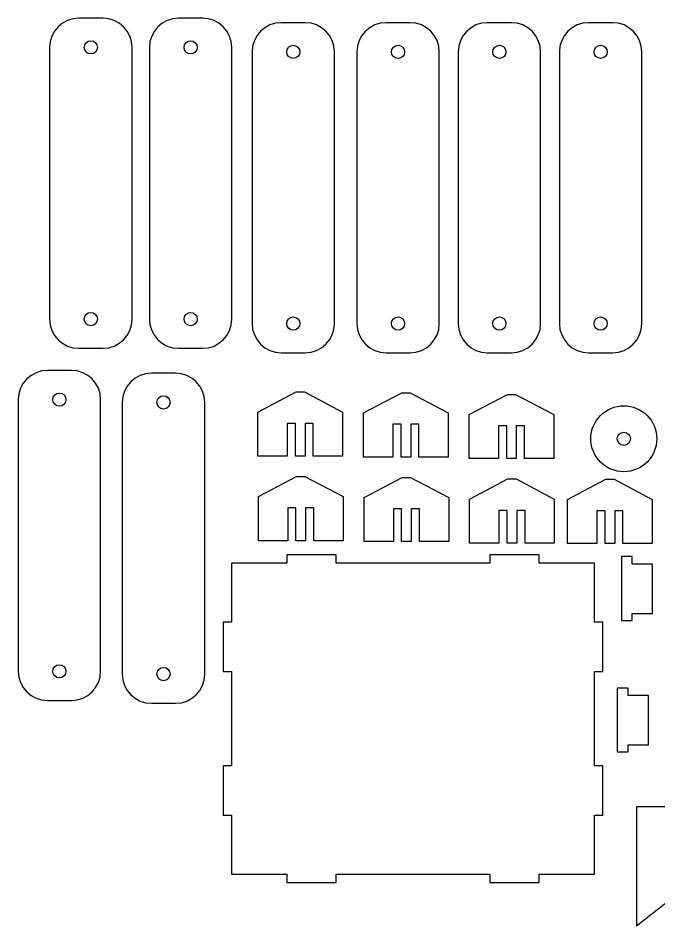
# Model space of a CAD drawing. Extents: x -52.4 to 45, y -15.4 to 14.2.
# Drawn here: x -52.4 to -32.98, y -13.27 to 14.22 of the extents above; entities that cross this region are included whole.
import ezdxf

# ---------------------------------------------------------------- set-up
doc = ezdxf.new("R2010")
doc.units = 0
doc.header["$MEASUREMENT"] = 0
doc.layers.add('CAMADA_1', color=7, linetype='CONTINUOUS')

msp = doc.modelspace()

# ---------------------------------------------------------------- linework, layer by layer
at = {"layer": 'CAMADA_1', "color": 250}
for centre, major_axis in [((-50.19653, 13.33208), (0, 0.2)), ((-47.17087, 13.33208), (0, 0.2)), ((-44.06098, 13.19537), (0, 0.2)), ((-40.88598, 13.19537), (0, 0.2)), ((-37.81681, 13.19537), (0, 0.2)), ((-34.74765, 13.19537), (0, 0.2)), ((-50.19653, 5.10341), (0, 0.2)), ((-47.17087, 5.10341), (0, 0.2)), ((-44.06098, 4.9667), (0, 0.2)), ((-40.88598, 4.9667), (0, 0.2)), ((-37.81681, 4.9667), (0, 0.2)), ((-34.74765, 4.9667), (0, 0.2)), ((-51.14786, 2.66408), (0, 0.2)), ((-47.99519, 2.57941), (0, 0.2)), ((-34.04539, 1.47837), (0, 1)), ((-34.04539, 1.47837), (0, 0.2)), ((-51.14786, -5.56459), (0, 0.2)), ((-47.99519, -5.64926), (0, 0.2))]:
    msp.add_ellipse(centre, major_axis=major_axis, ratio=1, dxfattribs=at)
for points, knots in [([(-50.56087, 14.21775), (-50.56087, 14.21775), (-49.83219, 14.21775), (-49.83219, 14.21775), (-49.83219, 14.21775), (-49.34507, 14.21775), (-48.94653, 13.81921), (-48.94653, 13.33209), (-48.94653, 13.33209), (-48.94653, 13.33209), (-48.94653, 5.10341), (-48.94653, 5.10341), (-48.94653, 5.10341), (-48.94653, 4.61629), (-49.34507, 4.21775), (-49.83219, 4.21775), (-49.83219, 4.21775), (-49.83219, 4.21775), (-50.56087, 4.21775), (-50.56087, 4.21775), (-50.56087, 4.21775), (-51.04799, 4.21775), (-51.44653, 4.61629), (-51.44653, 5.10341), (-51.44653, 5.10341), (-51.44653, 5.10341), (-51.44653, 13.33209), (-51.44653, 13.33209), (-51.44653, 13.33209), (-51.44653, 13.81921), (-51.04799, 14.21775), (-50.56087, 14.21775)], [0, 0, 0, 0, 0.11111111, 0.11111111, 0.11111111, 0.11111111, 0.22222222, 0.22222222, 0.22222222, 0.22222222, 0.33333333, 0.33333333, 0.33333333, 0.33333333, 0.44444444, 0.44444444, 0.44444444, 0.44444444, 0.55555556, 0.55555556, 0.55555556, 0.55555556, 0.66666667, 0.66666667, 0.66666667, 0.66666667, 0.77777778, 0.77777778, 0.77777778, 0.77777778, 1, 1, 1, 1]), ([(-47.53521, 14.21775), (-47.53521, 14.21775), (-46.80653, 14.21775), (-46.80653, 14.21775), (-46.80653, 14.21775), (-46.31941, 14.21775), (-45.92087, 13.81921), (-45.92087, 13.33209), (-45.92087, 13.33209), (-45.92087, 13.33209), (-45.92087, 5.10341), (-45.92087, 5.10341), (-45.92087, 5.10341), (-45.92087, 4.61629), (-46.31941, 4.21775), (-46.80653, 4.21775), (-46.80653, 4.21775), (-46.80653, 4.21775), (-47.53521, 4.21775), (-47.53521, 4.21775), (-47.53521, 4.21775), (-48.02233, 4.21775), (-48.42087, 4.61629), (-48.42087, 5.10341), (-48.42087, 5.10341), (-48.42087, 5.10341), (-48.42087, 13.33209), (-48.42087, 13.33209), (-48.42087, 13.33209), (-48.42087, 13.81921), (-48.02233, 14.21775), (-47.53521, 14.21775)], [0, 0, 0, 0, 0.11111111, 0.11111111, 0.11111111, 0.11111111, 0.22222222, 0.22222222, 0.22222222, 0.22222222, 0.33333333, 0.33333333, 0.33333333, 0.33333333, 0.44444444, 0.44444444, 0.44444444, 0.44444444, 0.55555556, 0.55555556, 0.55555556, 0.55555556, 0.66666667, 0.66666667, 0.66666667, 0.66666667, 0.77777778, 0.77777778, 0.77777778, 0.77777778, 1, 1, 1, 1]), ([(-44.42532, 14.08104), (-44.42532, 14.08104), (-43.69664, 14.08104), (-43.69664, 14.08104), (-43.69664, 14.08104), (-43.20952, 14.08104), (-42.81098, 13.6825), (-42.81098, 13.19538), (-42.81098, 13.19538), (-42.81098, 13.19538), (-42.81098, 4.9667), (-42.81098, 4.9667), (-42.81098, 4.9667), (-42.81098, 4.47958), (-43.20952, 4.08104), (-43.69664, 4.08104), (-43.69664, 4.08104), (-43.69664, 4.08104), (-44.42532, 4.08104), (-44.42532, 4.08104), (-44.42532, 4.08104), (-44.91244, 4.08104), (-45.31098, 4.47958), (-45.31098, 4.9667), (-45.31098, 4.9667), (-45.31098, 4.9667), (-45.31098, 13.19538), (-45.31098, 13.19538), (-45.31098, 13.19538), (-45.31098, 13.6825), (-44.91244, 14.08104), (-44.42532, 14.08104)], [0, 0, 0, 0, 0.11111111, 0.11111111, 0.11111111, 0.11111111, 0.22222222, 0.22222222, 0.22222222, 0.22222222, 0.33333333, 0.33333333, 0.33333333, 0.33333333, 0.44444444, 0.44444444, 0.44444444, 0.44444444, 0.55555556, 0.55555556, 0.55555556, 0.55555556, 0.66666667, 0.66666667, 0.66666667, 0.66666667, 0.77777778, 0.77777778, 0.77777778, 0.77777778, 1, 1, 1, 1]), ([(-41.25032, 14.08104), (-41.25032, 14.08104), (-40.52164, 14.08104), (-40.52164, 14.08104), (-40.52164, 14.08104), (-40.03452, 14.08104), (-39.63598, 13.6825), (-39.63598, 13.19538), (-39.63598, 13.19538), (-39.63598, 13.19538), (-39.63598, 4.9667), (-39.63598, 4.9667), (-39.63598, 4.9667), (-39.63598, 4.47958), (-40.03452, 4.08104), (-40.52164, 4.08104), (-40.52164, 4.08104), (-40.52164, 4.08104), (-41.25032, 4.08104), (-41.25032, 4.08104), (-41.25032, 4.08104), (-41.73744, 4.08104), (-42.13598, 4.47958), (-42.13598, 4.9667), (-42.13598, 4.9667), (-42.13598, 4.9667), (-42.13598, 13.19538), (-42.13598, 13.19538), (-42.13598, 13.19538), (-42.13598, 13.6825), (-41.73744, 14.08104), (-41.25032, 14.08104)], [0, 0, 0, 0, 0.11111111, 0.11111111, 0.11111111, 0.11111111, 0.22222222, 0.22222222, 0.22222222, 0.22222222, 0.33333333, 0.33333333, 0.33333333, 0.33333333, 0.44444444, 0.44444444, 0.44444444, 0.44444444, 0.55555556, 0.55555556, 0.55555556, 0.55555556, 0.66666667, 0.66666667, 0.66666667, 0.66666667, 0.77777778, 0.77777778, 0.77777778, 0.77777778, 1, 1, 1, 1]), ([(-38.18115, 14.08104), (-38.18115, 14.08104), (-37.45247, 14.08104), (-37.45247, 14.08104), (-37.45247, 14.08104), (-36.96535, 14.08104), (-36.56681, 13.6825), (-36.56681, 13.19538), (-36.56681, 13.19538), (-36.56681, 13.19538), (-36.56681, 4.9667), (-36.56681, 4.9667), (-36.56681, 4.9667), (-36.56681, 4.47958), (-36.96535, 4.08104), (-37.45247, 4.08104), (-37.45247, 4.08104), (-37.45247, 4.08104), (-38.18115, 4.08104), (-38.18115, 4.08104), (-38.18115, 4.08104), (-38.66827, 4.08104), (-39.06681, 4.47958), (-39.06681, 4.9667), (-39.06681, 4.9667), (-39.06681, 4.9667), (-39.06681, 13.19538), (-39.06681, 13.19538), (-39.06681, 13.19538), (-39.06681, 13.6825), (-38.66827, 14.08104), (-38.18115, 14.08104)], [0, 0, 0, 0, 0.11111111, 0.11111111, 0.11111111, 0.11111111, 0.22222222, 0.22222222, 0.22222222, 0.22222222, 0.33333333, 0.33333333, 0.33333333, 0.33333333, 0.44444444, 0.44444444, 0.44444444, 0.44444444, 0.55555556, 0.55555556, 0.55555556, 0.55555556, 0.66666667, 0.66666667, 0.66666667, 0.66666667, 0.77777778, 0.77777778, 0.77777778, 0.77777778, 1, 1, 1, 1]), ([(-35.11199, 14.08104), (-35.11199, 14.08104), (-34.38331, 14.08104), (-34.38331, 14.08104), (-34.38331, 14.08104), (-33.89619, 14.08104), (-33.49765, 13.6825), (-33.49765, 13.19538), (-33.49765, 13.19538), (-33.49765, 13.19538), (-33.49765, 4.9667), (-33.49765, 4.9667), (-33.49765, 4.9667), (-33.49765, 4.47958), (-33.89619, 4.08104), (-34.38331, 4.08104), (-34.38331, 4.08104), (-34.38331, 4.08104), (-35.11199, 4.08104), (-35.11199, 4.08104), (-35.11199, 4.08104), (-35.59911, 4.08104), (-35.99765, 4.47958), (-35.99765, 4.9667), (-35.99765, 4.9667), (-35.99765, 4.9667), (-35.99765, 13.19538), (-35.99765, 13.19538), (-35.99765, 13.19538), (-35.99765, 13.6825), (-35.59911, 14.08104), (-35.11199, 14.08104)], [0, 0, 0, 0, 0.11111111, 0.11111111, 0.11111111, 0.11111111, 0.22222222, 0.22222222, 0.22222222, 0.22222222, 0.33333333, 0.33333333, 0.33333333, 0.33333333, 0.44444444, 0.44444444, 0.44444444, 0.44444444, 0.55555556, 0.55555556, 0.55555556, 0.55555556, 0.66666667, 0.66666667, 0.66666667, 0.66666667, 0.77777778, 0.77777778, 0.77777778, 0.77777778, 1, 1, 1, 1]), ([(-51.5122, 3.54975), (-51.5122, 3.54975), (-50.78352, 3.54975), (-50.78352, 3.54975), (-50.78352, 3.54975), (-50.2964, 3.54975), (-49.89786, 3.15121), (-49.89786, 2.66409), (-49.89786, 2.66409), (-49.89786, 2.66409), (-49.89786, -5.56459), (-49.89786, -5.56459), (-49.89786, -5.56459), (-49.89786, -6.05171), (-50.2964, -6.45025), (-50.78352, -6.45025), (-50.78352, -6.45025), (-50.78352, -6.45025), (-51.5122, -6.45025), (-51.5122, -6.45025), (-51.5122, -6.45025), (-51.99932, -6.45025), (-52.39786, -6.05171), (-52.39786, -5.56459), (-52.39786, -5.56459), (-52.39786, -5.56459), (-52.39786, 2.66409), (-52.39786, 2.66409), (-52.39786, 2.66409), (-52.39786, 3.15121), (-51.99932, 3.54975), (-51.5122, 3.54975)], [0, 0, 0, 0, 0.11111111, 0.11111111, 0.11111111, 0.11111111, 0.22222222, 0.22222222, 0.22222222, 0.22222222, 0.33333333, 0.33333333, 0.33333333, 0.33333333, 0.44444444, 0.44444444, 0.44444444, 0.44444444, 0.55555556, 0.55555556, 0.55555556, 0.55555556, 0.66666667, 0.66666667, 0.66666667, 0.66666667, 0.77777778, 0.77777778, 0.77777778, 0.77777778, 1, 1, 1, 1]), ([(-48.35953, 3.46508), (-48.35953, 3.46508), (-47.63085, 3.46508), (-47.63085, 3.46508), (-47.63085, 3.46508), (-47.14373, 3.46508), (-46.74519, 3.06654), (-46.74519, 2.57942), (-46.74519, 2.57942), (-46.74519, 2.57942), (-46.74519, -5.64926), (-46.74519, -5.64926), (-46.74519, -5.64926), (-46.74519, -6.13638), (-47.14373, -6.53492), (-47.63085, -6.53492), (-47.63085, -6.53492), (-47.63085, -6.53492), (-48.35953, -6.53492), (-48.35953, -6.53492), (-48.35953, -6.53492), (-48.84665, -6.53492), (-49.24519, -6.13638), (-49.24519, -5.64926), (-49.24519, -5.64926), (-49.24519, -5.64926), (-49.24519, 2.57942), (-49.24519, 2.57942), (-49.24519, 2.57942), (-49.24519, 3.06654), (-48.84665, 3.46508), (-48.35953, 3.46508)], [0, 0, 0, 0, 0.11111111, 0.11111111, 0.11111111, 0.11111111, 0.22222222, 0.22222222, 0.22222222, 0.22222222, 0.33333333, 0.33333333, 0.33333333, 0.33333333, 0.44444444, 0.44444444, 0.44444444, 0.44444444, 0.55555556, 0.55555556, 0.55555556, 0.55555556, 0.66666667, 0.66666667, 0.66666667, 0.66666667, 0.77777778, 0.77777778, 0.77777778, 0.77777778, 1, 1, 1, 1]), ([(-45.13265, 0.94912), (-45.13265, 0.94912), (-44.2441, 0.94912), (-44.2441, 0.94912), (-44.2441, 0.94912), (-44.2441, 0.94912), (-44.2441, 1.94278), (-44.2441, 1.94278), (-44.2441, 1.94278), (-44.2441, 1.94278), (-43.9941, 1.94278), (-43.9941, 1.94278), (-43.9941, 1.94278), (-43.9941, 1.94278), (-43.9941, 0.94912), (-43.9941, 0.94912), (-43.9941, 0.94912), (-43.9941, 0.94912), (-43.7041, 0.94912), (-43.7041, 0.94912), (-43.7041, 0.94912), (-43.7041, 0.94912), (-43.7041, 1.94278), (-43.7041, 1.94278), (-43.7041, 1.94278), (-43.7041, 1.94278), (-43.4541, 1.94278), (-43.4541, 1.94278), (-43.4541, 1.94278), (-43.4541, 1.94278), (-43.4541, 0.94912), (-43.4541, 0.94912), (-43.4541, 0.94912), (-43.4541, 0.94912), (-42.56559, 0.94911), (-42.56559, 0.94911), (-42.56559, 0.94911), (-42.56559, 0.94911), (-42.56559, 2.28521), (-42.56559, 2.28521), (-42.56559, 2.28521), (-42.56559, 2.28521), (-43.72412, 2.89643), (-43.72412, 2.89643), (-43.72412, 2.89643), (-43.72412, 2.89643), (-43.97412, 2.89643), (-43.97412, 2.89643), (-43.97412, 2.89643), (-43.97412, 2.89643), (-45.13265, 2.28521), (-45.13265, 2.28521), (-45.13265, 2.28521), (-45.13265, 2.28521), (-45.13265, 0.94912), (-45.13265, 0.94912)], [0, 0, 0, 0, 0.06666667, 0.06666667, 0.06666667, 0.06666667, 0.13333333, 0.13333333, 0.13333333, 0.13333333, 0.2, 0.2, 0.2, 0.2, 0.26666667, 0.26666667, 0.26666667, 0.26666667, 0.33333333, 0.33333333, 0.33333333, 0.33333333, 0.4, 0.4, 0.4, 0.4, 0.46666667, 0.46666667, 0.46666667, 0.46666667, 0.53333333, 0.53333333, 0.53333333, 0.53333333, 0.6, 0.6, 0.6, 0.6, 0.66666667, 0.66666667, 0.66666667, 0.66666667, 0.73333333, 0.73333333, 0.73333333, 0.73333333, 0.8, 0.8, 0.8, 0.8, 0.86666667, 0.86666667, 0.86666667, 0.86666667, 1, 1, 1, 1]), ([(-41.93118, 0.92266), (-41.93118, 0.92266), (-41.04263, 0.92266), (-41.04263, 0.92266), (-41.04263, 0.92266), (-41.04263, 0.92266), (-41.04263, 1.91632), (-41.04263, 1.91632), (-41.04263, 1.91632), (-41.04263, 1.91632), (-40.79263, 1.91632), (-40.79263, 1.91632), (-40.79263, 1.91632), (-40.79263, 1.91632), (-40.79263, 0.92266), (-40.79263, 0.92266), (-40.79263, 0.92266), (-40.79263, 0.92266), (-40.50263, 0.92266), (-40.50263, 0.92266), (-40.50263, 0.92266), (-40.50263, 0.92266), (-40.50263, 1.91632), (-40.50263, 1.91632), (-40.50263, 1.91632), (-40.50263, 1.91632), (-40.25263, 1.91632), (-40.25263, 1.91632), (-40.25263, 1.91632), (-40.25263, 1.91632), (-40.25263, 0.92266), (-40.25263, 0.92266), (-40.25263, 0.92266), (-40.25263, 0.92266), (-39.36412, 0.92265), (-39.36412, 0.92265), (-39.36412, 0.92265), (-39.36412, 0.92265), (-39.36412, 2.25875), (-39.36412, 2.25875), (-39.36412, 2.25875), (-39.36412, 2.25875), (-40.52265, 2.86997), (-40.52265, 2.86997), (-40.52265, 2.86997), (-40.52265, 2.86997), (-40.77265, 2.86997), (-40.77265, 2.86997), (-40.77265, 2.86997), (-40.77265, 2.86997), (-41.93118, 2.25875), (-41.93118, 2.25875), (-41.93118, 2.25875), (-41.93118, 2.25875), (-41.93118, 0.92266), (-41.93118, 0.92266)], [0, 0, 0, 0, 0.06666667, 0.06666667, 0.06666667, 0.06666667, 0.13333333, 0.13333333, 0.13333333, 0.13333333, 0.2, 0.2, 0.2, 0.2, 0.26666667, 0.26666667, 0.26666667, 0.26666667, 0.33333333, 0.33333333, 0.33333333, 0.33333333, 0.4, 0.4, 0.4, 0.4, 0.46666667, 0.46666667, 0.46666667, 0.46666667, 0.53333333, 0.53333333, 0.53333333, 0.53333333, 0.6, 0.6, 0.6, 0.6, 0.66666667, 0.66666667, 0.66666667, 0.66666667, 0.73333333, 0.73333333, 0.73333333, 0.73333333, 0.8, 0.8, 0.8, 0.8, 0.86666667, 0.86666667, 0.86666667, 0.86666667, 1, 1, 1, 1]), ([(-38.7316, 0.87619), (-38.7316, 0.87619), (-37.84305, 0.87619), (-37.84305, 0.87619), (-37.84305, 0.87619), (-37.84305, 0.87619), (-37.84305, 1.86985), (-37.84305, 1.86985), (-37.84305, 1.86985), (-37.84305, 1.86985), (-37.59305, 1.86985), (-37.59305, 1.86985), (-37.59305, 1.86985), (-37.59305, 1.86985), (-37.59305, 0.87619), (-37.59305, 0.87619), (-37.59305, 0.87619), (-37.59305, 0.87619), (-37.30305, 0.87619), (-37.30305, 0.87619), (-37.30305, 0.87619), (-37.30305, 0.87619), (-37.30305, 1.86985), (-37.30305, 1.86985), (-37.30305, 1.86985), (-37.30305, 1.86985), (-37.05305, 1.86985), (-37.05305, 1.86985), (-37.05305, 1.86985), (-37.05305, 1.86985), (-37.05305, 0.87619), (-37.05305, 0.87619), (-37.05305, 0.87619), (-37.05305, 0.87619), (-36.16454, 0.87618), (-36.16454, 0.87618), (-36.16454, 0.87618), (-36.16454, 0.87618), (-36.16454, 2.21228), (-36.16454, 2.21228), (-36.16454, 2.21228), (-36.16454, 2.21228), (-37.32307, 2.8235), (-37.32307, 2.8235), (-37.32307, 2.8235), (-37.32307, 2.8235), (-37.57307, 2.8235), (-37.57307, 2.8235), (-37.57307, 2.8235), (-37.57307, 2.8235), (-38.7316, 2.21228), (-38.7316, 2.21228), (-38.7316, 2.21228), (-38.7316, 2.21228), (-38.7316, 0.87619), (-38.7316, 0.87619)], [0, 0, 0, 0, 0.06666667, 0.06666667, 0.06666667, 0.06666667, 0.13333333, 0.13333333, 0.13333333, 0.13333333, 0.2, 0.2, 0.2, 0.2, 0.26666667, 0.26666667, 0.26666667, 0.26666667, 0.33333333, 0.33333333, 0.33333333, 0.33333333, 0.4, 0.4, 0.4, 0.4, 0.46666667, 0.46666667, 0.46666667, 0.46666667, 0.53333333, 0.53333333, 0.53333333, 0.53333333, 0.6, 0.6, 0.6, 0.6, 0.66666667, 0.66666667, 0.66666667, 0.66666667, 0.73333333, 0.73333333, 0.73333333, 0.73333333, 0.8, 0.8, 0.8, 0.8, 0.86666667, 0.86666667, 0.86666667, 0.86666667, 1, 1, 1, 1]), ([(-45.11892, -1.61089), (-45.11892, -1.61089), (-44.23037, -1.61089), (-44.23037, -1.61089), (-44.23037, -1.61089), (-44.23037, -1.61089), (-44.23037, -0.61723), (-44.23037, -0.61723), (-44.23037, -0.61723), (-44.23037, -0.61723), (-43.98037, -0.61723), (-43.98037, -0.61723), (-43.98037, -0.61723), (-43.98037, -0.61723), (-43.98037, -1.61089), (-43.98037, -1.61089), (-43.98037, -1.61089), (-43.98037, -1.61089), (-43.69037, -1.61089), (-43.69037, -1.61089), (-43.69037, -1.61089), (-43.69037, -1.61089), (-43.69037, -0.61723), (-43.69037, -0.61723), (-43.69037, -0.61723), (-43.69037, -0.61723), (-43.44037, -0.61723), (-43.44037, -0.61723), (-43.44037, -0.61723), (-43.44037, -0.61723), (-43.44037, -1.61089), (-43.44037, -1.61089), (-43.44037, -1.61089), (-43.44037, -1.61089), (-42.55186, -1.6109), (-42.55186, -1.6109), (-42.55186, -1.6109), (-42.55186, -1.6109), (-42.55186, -0.2748), (-42.55186, -0.2748), (-42.55186, -0.2748), (-42.55186, -0.2748), (-43.71039, 0.33642), (-43.71039, 0.33642), (-43.71039, 0.33642), (-43.71039, 0.33642), (-43.96039, 0.33642), (-43.96039, 0.33642), (-43.96039, 0.33642), (-43.96039, 0.33642), (-45.11892, -0.2748), (-45.11892, -0.2748), (-45.11892, -0.2748), (-45.11892, -0.2748), (-45.11892, -1.61089), (-45.11892, -1.61089)], [0, 0, 0, 0, 0.06666667, 0.06666667, 0.06666667, 0.06666667, 0.13333333, 0.13333333, 0.13333333, 0.13333333, 0.2, 0.2, 0.2, 0.2, 0.26666667, 0.26666667, 0.26666667, 0.26666667, 0.33333333, 0.33333333, 0.33333333, 0.33333333, 0.4, 0.4, 0.4, 0.4, 0.46666667, 0.46666667, 0.46666667, 0.46666667, 0.53333333, 0.53333333, 0.53333333, 0.53333333, 0.6, 0.6, 0.6, 0.6, 0.66666667, 0.66666667, 0.66666667, 0.66666667, 0.73333333, 0.73333333, 0.73333333, 0.73333333, 0.8, 0.8, 0.8, 0.8, 0.86666667, 0.86666667, 0.86666667, 0.86666667, 1, 1, 1, 1]), ([(-41.91745, -1.63735), (-41.91745, -1.63735), (-41.0289, -1.63735), (-41.0289, -1.63735), (-41.0289, -1.63735), (-41.0289, -1.63735), (-41.0289, -0.64369), (-41.0289, -0.64369), (-41.0289, -0.64369), (-41.0289, -0.64369), (-40.7789, -0.64369), (-40.7789, -0.64369), (-40.7789, -0.64369), (-40.7789, -0.64369), (-40.7789, -1.63735), (-40.7789, -1.63735), (-40.7789, -1.63735), (-40.7789, -1.63735), (-40.4889, -1.63735), (-40.4889, -1.63735), (-40.4889, -1.63735), (-40.4889, -1.63735), (-40.4889, -0.64369), (-40.4889, -0.64369), (-40.4889, -0.64369), (-40.4889, -0.64369), (-40.2389, -0.64369), (-40.2389, -0.64369), (-40.2389, -0.64369), (-40.2389, -0.64369), (-40.2389, -1.63735), (-40.2389, -1.63735), (-40.2389, -1.63735), (-40.2389, -1.63735), (-39.35039, -1.63736), (-39.35039, -1.63736), (-39.35039, -1.63736), (-39.35039, -1.63736), (-39.35039, -0.30126), (-39.35039, -0.30126), (-39.35039, -0.30126), (-39.35039, -0.30126), (-40.50892, 0.30996), (-40.50892, 0.30996), (-40.50892, 0.30996), (-40.50892, 0.30996), (-40.75892, 0.30996), (-40.75892, 0.30996), (-40.75892, 0.30996), (-40.75892, 0.30996), (-41.91745, -0.30126), (-41.91745, -0.30126), (-41.91745, -0.30126), (-41.91745, -0.30126), (-41.91745, -1.63735), (-41.91745, -1.63735)], [0, 0, 0, 0, 0.06666667, 0.06666667, 0.06666667, 0.06666667, 0.13333333, 0.13333333, 0.13333333, 0.13333333, 0.2, 0.2, 0.2, 0.2, 0.26666667, 0.26666667, 0.26666667, 0.26666667, 0.33333333, 0.33333333, 0.33333333, 0.33333333, 0.4, 0.4, 0.4, 0.4, 0.46666667, 0.46666667, 0.46666667, 0.46666667, 0.53333333, 0.53333333, 0.53333333, 0.53333333, 0.6, 0.6, 0.6, 0.6, 0.66666667, 0.66666667, 0.66666667, 0.66666667, 0.73333333, 0.73333333, 0.73333333, 0.73333333, 0.8, 0.8, 0.8, 0.8, 0.86666667, 0.86666667, 0.86666667, 0.86666667, 1, 1, 1, 1]), ([(-38.71787, -1.68382), (-38.71787, -1.68382), (-37.82932, -1.68382), (-37.82932, -1.68382), (-37.82932, -1.68382), (-37.82932, -1.68382), (-37.82932, -0.69016), (-37.82932, -0.69016), (-37.82932, -0.69016), (-37.82932, -0.69016), (-37.57932, -0.69016), (-37.57932, -0.69016), (-37.57932, -0.69016), (-37.57932, -0.69016), (-37.57932, -1.68382), (-37.57932, -1.68382), (-37.57932, -1.68382), (-37.57932, -1.68382), (-37.28932, -1.68382), (-37.28932, -1.68382), (-37.28932, -1.68382), (-37.28932, -1.68382), (-37.28932, -0.69016), (-37.28932, -0.69016), (-37.28932, -0.69016), (-37.28932, -0.69016), (-37.03932, -0.69016), (-37.03932, -0.69016), (-37.03932, -0.69016), (-37.03932, -0.69016), (-37.03932, -1.68382), (-37.03932, -1.68382), (-37.03932, -1.68382), (-37.03932, -1.68382), (-36.15081, -1.68383), (-36.15081, -1.68383), (-36.15081, -1.68383), (-36.15081, -1.68383), (-36.15081, -0.34773), (-36.15081, -0.34773), (-36.15081, -0.34773), (-36.15081, -0.34773), (-37.30934, 0.26349), (-37.30934, 0.26349), (-37.30934, 0.26349), (-37.30934, 0.26349), (-37.55934, 0.26349), (-37.55934, 0.26349), (-37.55934, 0.26349), (-37.55934, 0.26349), (-38.71787, -0.34773), (-38.71787, -0.34773), (-38.71787, -0.34773), (-38.71787, -0.34773), (-38.71787, -1.68382), (-38.71787, -1.68382)], [0, 0, 0, 0, 0.06666667, 0.06666667, 0.06666667, 0.06666667, 0.13333333, 0.13333333, 0.13333333, 0.13333333, 0.2, 0.2, 0.2, 0.2, 0.26666667, 0.26666667, 0.26666667, 0.26666667, 0.33333333, 0.33333333, 0.33333333, 0.33333333, 0.4, 0.4, 0.4, 0.4, 0.46666667, 0.46666667, 0.46666667, 0.46666667, 0.53333333, 0.53333333, 0.53333333, 0.53333333, 0.6, 0.6, 0.6, 0.6, 0.66666667, 0.66666667, 0.66666667, 0.66666667, 0.73333333, 0.73333333, 0.73333333, 0.73333333, 0.8, 0.8, 0.8, 0.8, 0.86666667, 0.86666667, 0.86666667, 0.86666667, 1, 1, 1, 1]), ([(-35.75076, -1.69672), (-35.75076, -1.69672), (-34.86221, -1.69672), (-34.86221, -1.69672), (-34.86221, -1.69672), (-34.86221, -1.69672), (-34.86221, -0.70306), (-34.86221, -0.70306), (-34.86221, -0.70306), (-34.86221, -0.70306), (-34.61221, -0.70306), (-34.61221, -0.70306), (-34.61221, -0.70306), (-34.61221, -0.70306), (-34.61221, -1.69672), (-34.61221, -1.69672), (-34.61221, -1.69672), (-34.61221, -1.69672), (-34.32221, -1.69672), (-34.32221, -1.69672), (-34.32221, -1.69672), (-34.32221, -1.69672), (-34.32221, -0.70306), (-34.32221, -0.70306), (-34.32221, -0.70306), (-34.32221, -0.70306), (-34.07221, -0.70306), (-34.07221, -0.70306), (-34.07221, -0.70306), (-34.07221, -0.70306), (-34.07221, -1.69672), (-34.07221, -1.69672), (-34.07221, -1.69672), (-34.07221, -1.69672), (-33.1837, -1.69673), (-33.1837, -1.69673), (-33.1837, -1.69673), (-33.1837, -1.69673), (-33.1837, -0.36063), (-33.1837, -0.36063), (-33.1837, -0.36063), (-33.1837, -0.36063), (-34.34223, 0.25059), (-34.34223, 0.25059), (-34.34223, 0.25059), (-34.34223, 0.25059), (-34.59223, 0.25059), (-34.59223, 0.25059), (-34.59223, 0.25059), (-34.59223, 0.25059), (-35.75076, -0.36063), (-35.75076, -0.36063), (-35.75076, -0.36063), (-35.75076, -0.36063), (-35.75076, -1.69672), (-35.75076, -1.69672)], [0, 0, 0, 0, 0.06666667, 0.06666667, 0.06666667, 0.06666667, 0.13333333, 0.13333333, 0.13333333, 0.13333333, 0.2, 0.2, 0.2, 0.2, 0.26666667, 0.26666667, 0.26666667, 0.26666667, 0.33333333, 0.33333333, 0.33333333, 0.33333333, 0.4, 0.4, 0.4, 0.4, 0.46666667, 0.46666667, 0.46666667, 0.46666667, 0.53333333, 0.53333333, 0.53333333, 0.53333333, 0.6, 0.6, 0.6, 0.6, 0.66666667, 0.66666667, 0.66666667, 0.66666667, 0.73333333, 0.73333333, 0.73333333, 0.73333333, 0.8, 0.8, 0.8, 0.8, 0.86666667, 0.86666667, 0.86666667, 0.86666667, 1, 1, 1, 1]), ([(-45.93617, -11.71044), (-45.93617, -11.71044), (-45.93617, -9.92676), (-45.93617, -9.92676), (-45.93617, -9.92676), (-45.93617, -9.92676), (-46.18408, -9.92676), (-46.18408, -9.92676), (-46.18408, -9.92676), (-46.18408, -9.92676), (-46.18408, -8.42676), (-46.18408, -8.42676), (-46.18408, -8.42676), (-46.18408, -8.42676), (-45.93617, -8.42676), (-45.93617, -8.42676), (-45.93617, -8.42676), (-45.93617, -8.42676), (-45.93617, -5.57494), (-45.93617, -5.57494), (-45.93617, -5.57494), (-45.93617, -5.57494), (-46.18408, -5.57494), (-46.18408, -5.57494), (-46.18408, -5.57494), (-46.18408, -5.57494), (-46.18408, -4.07494), (-46.18408, -4.07494), (-46.18408, -4.07494), (-46.18408, -4.07494), (-45.93617, -4.07494), (-45.93617, -4.07494), (-45.93617, -4.07494), (-45.93617, -4.07494), (-45.93617, -2.29127), (-45.93617, -2.29127), (-45.93617, -2.29127), (-45.93617, -2.29127), (-44.25988, -2.29127), (-44.25988, -2.29127), (-44.25988, -2.29127), (-44.25988, -2.29127), (-44.25988, -2.04127), (-44.25988, -2.04127), (-44.25988, -2.04127), (-44.25988, -2.04127), (-42.75988, -2.04127), (-42.75988, -2.04127), (-42.75988, -2.04127), (-42.75988, -2.04127), (-42.75988, -2.29127), (-42.75988, -2.29127), (-42.75988, -2.29127), (-42.75988, -2.29127), (-38.10828, -2.29127), (-38.10828, -2.29127), (-38.10828, -2.29127), (-38.10828, -2.29127), (-38.10828, -2.04127), (-38.10828, -2.04127), (-38.10828, -2.04127), (-38.10828, -2.04127), (-36.60828, -2.04127), (-36.60828, -2.04127), (-36.60828, -2.04127), (-36.60828, -2.04127), (-36.60828, -2.29127), (-36.60828, -2.29127), (-36.60828, -2.29127), (-36.60828, -2.29127), (-34.93408, -2.29127), (-34.93408, -2.29127), (-34.93408, -2.29127), (-34.93408, -2.29127), (-34.93408, -4.07494), (-34.93408, -4.07494), (-34.93408, -4.07494), (-34.93408, -4.07494), (-34.68408, -4.07494), (-34.68408, -4.07494), (-34.68408, -4.07494), (-34.68408, -4.07494), (-34.68408, -5.57494), (-34.68408, -5.57494), (-34.68408, -5.57494), (-34.68408, -5.57494), (-34.93408, -5.57494), (-34.93408, -5.57494), (-34.93408, -5.57494), (-34.93408, -5.57494), (-34.93408, -8.42676), (-34.93408, -8.42676), (-34.93408, -8.42676), (-34.93408, -8.42676), (-34.68408, -8.42676), (-34.68408, -8.42676), (-34.68408, -8.42676), (-34.68408, -8.42676), (-34.68408, -9.92676), (-34.68408, -9.92676), (-34.68408, -9.92676), (-34.68408, -9.92676), (-34.93408, -9.92676), (-34.93408, -9.92676), (-34.93408, -9.92676), (-34.93408, -9.92676), (-34.93408, -11.71044), (-34.93408, -11.71044), (-34.93408, -11.71044), (-34.93408, -11.71044), (-36.60828, -11.71044), (-36.60828, -11.71044), (-36.60828, -11.71044), (-36.60828, -11.71044), (-36.60828, -11.96044), (-36.60828, -11.96044), (-36.60828, -11.96044), (-36.60828, -11.96044), (-38.10828, -11.96044), (-38.10828, -11.96044), (-38.10828, -11.96044), (-38.10828, -11.96044), (-38.10828, -11.71044), (-38.10828, -11.71044), (-38.10828, -11.71044), (-38.10828, -11.71044), (-42.75988, -11.71044), (-42.75988, -11.71044), (-42.75988, -11.71044), (-42.75988, -11.71044), (-42.75988, -11.96044), (-42.75988, -11.96044), (-42.75988, -11.96044), (-42.75988, -11.96044), (-44.25988, -11.96044), (-44.25988, -11.96044), (-44.25988, -11.96044), (-44.25988, -11.96044), (-44.25988, -11.71044), (-44.25988, -11.71044), (-44.25988, -11.71044), (-44.25988, -11.71044), (-45.93617, -11.71044), (-45.93617, -11.71044)], [0, 0, 0, 0, 0.02702703, 0.02702703, 0.02702703, 0.02702703, 0.05405405, 0.05405405, 0.05405405, 0.05405405, 0.08108108, 0.08108108, 0.08108108, 0.08108108, 0.10810811, 0.10810811, 0.10810811, 0.10810811, 0.13513514, 0.13513514, 0.13513514, 0.13513514, 0.16216216, 0.16216216, 0.16216216, 0.16216216, 0.18918919, 0.18918919, 0.18918919, 0.18918919, 0.21621622, 0.21621622, 0.21621622, 0.21621622, 0.24324324, 0.24324324, 0.24324324, 0.24324324, 0.27027027, 0.27027027, 0.27027027, 0.27027027, 0.2972973, 0.2972973, 0.2972973, 0.2972973, 0.32432432, 0.32432432, 0.32432432, 0.32432432, 0.35135135, 0.35135135, 0.35135135, 0.35135135, 0.37837838, 0.37837838, 0.37837838, 0.37837838, 0.40540541, 0.40540541, 0.40540541, 0.40540541, 0.43243243, 0.43243243, 0.43243243, 0.43243243, 0.45945946, 0.45945946, 0.45945946, 0.45945946, 0.48648649, 0.48648649, 0.48648649, 0.48648649, 0.51351351, 0.51351351, 0.51351351, 0.51351351, 0.54054054, 0.54054054, 0.54054054, 0.54054054, 0.56756757, 0.56756757, 0.56756757, 0.56756757, 0.59459459, 0.59459459, 0.59459459, 0.59459459, 0.62162162, 0.62162162, 0.62162162, 0.62162162, 0.64864865, 0.64864865, 0.64864865, 0.64864865, 0.67567568, 0.67567568, 0.67567568, 0.67567568, 0.7027027, 0.7027027, 0.7027027, 0.7027027, 0.72972973, 0.72972973, 0.72972973, 0.72972973, 0.75675676, 0.75675676, 0.75675676, 0.75675676, 0.78378378, 0.78378378, 0.78378378, 0.78378378, 0.81081081, 0.81081081, 0.81081081, 0.81081081, 0.83783784, 0.83783784, 0.83783784, 0.83783784, 0.86486486, 0.86486486, 0.86486486, 0.86486486, 0.89189189, 0.89189189, 0.89189189, 0.89189189, 0.91891892, 0.91891892, 0.91891892, 0.91891892, 0.94594595, 0.94594595, 0.94594595, 0.94594595, 1, 1, 1, 1]), ([(-33.78873, -2.31518), (-33.78873, -2.31518), (-33.17561, -2.31518), (-33.17561, -2.31518), (-33.17561, -2.31518), (-33.17561, -2.31518), (-33.17561, -3.81518), (-33.17561, -3.81518), (-33.17561, -3.81518), (-33.17561, -3.81518), (-33.78873, -3.81518), (-33.78873, -3.81518), (-33.78873, -3.81518), (-33.78873, -3.81518), (-33.78873, -4.0243), (-33.78873, -4.0243), (-33.78873, -4.0243), (-33.78873, -4.0243), (-34.11946, -4.0243), (-34.11946, -4.0243), (-34.11946, -4.0243), (-34.11946, -4.0243), (-34.11946, -2.09284), (-34.11946, -2.09284), (-34.11946, -2.09284), (-34.11946, -2.09284), (-33.78873, -2.09284), (-33.78873, -2.09284), (-33.78873, -2.09284), (-33.78873, -2.09284), (-33.78873, -2.31518), (-33.78873, -2.31518)], [0, 0, 0, 0, 0.11111111, 0.11111111, 0.11111111, 0.11111111, 0.22222222, 0.22222222, 0.22222222, 0.22222222, 0.33333333, 0.33333333, 0.33333333, 0.33333333, 0.44444444, 0.44444444, 0.44444444, 0.44444444, 0.55555556, 0.55555556, 0.55555556, 0.55555556, 0.66666667, 0.66666667, 0.66666667, 0.66666667, 0.77777778, 0.77777778, 0.77777778, 0.77777778, 1, 1, 1, 1]), ([(-33.91239, -6.29487), (-33.91239, -6.29487), (-33.29927, -6.29487), (-33.29927, -6.29487), (-33.29927, -6.29487), (-33.29927, -6.29487), (-33.29927, -7.79487), (-33.29927, -7.79487), (-33.29927, -7.79487), (-33.29927, -7.79487), (-33.91239, -7.79487), (-33.91239, -7.79487), (-33.91239, -7.79487), (-33.91239, -7.79487), (-33.91239, -8.00399), (-33.91239, -8.00399), (-33.91239, -8.00399), (-33.91239, -8.00399), (-34.24312, -8.00399), (-34.24312, -8.00399), (-34.24312, -8.00399), (-34.24312, -8.00399), (-34.24312, -6.07253), (-34.24312, -6.07253), (-34.24312, -6.07253), (-34.24312, -6.07253), (-33.91239, -6.07253), (-33.91239, -6.07253), (-33.91239, -6.07253), (-33.91239, -6.07253), (-33.91239, -6.29487), (-33.91239, -6.29487)], [0, 0, 0, 0, 0.11111111, 0.11111111, 0.11111111, 0.11111111, 0.22222222, 0.22222222, 0.22222222, 0.22222222, 0.33333333, 0.33333333, 0.33333333, 0.33333333, 0.44444444, 0.44444444, 0.44444444, 0.44444444, 0.55555556, 0.55555556, 0.55555556, 0.55555556, 0.66666667, 0.66666667, 0.66666667, 0.66666667, 0.77777778, 0.77777778, 0.77777778, 0.77777778, 1, 1, 1, 1]), ([(-33.66274, -9.66993), (-33.66274, -9.66993), (-29.05495, -9.66993), (-29.05495, -9.66993), (-29.05495, -9.66993), (-29.05495, -9.66993), (-33.66274, -13.27471), (-33.66274, -13.27471), (-33.66274, -13.27471), (-33.66274, -13.27471), (-33.66274, -9.66993), (-33.66274, -9.66993)], [0, 0, 0, 0, 0.25, 0.25, 0.25, 0.25, 0.5, 0.5, 0.5, 0.5, 1, 1, 1, 1])]:
    msp.add_open_spline(points, degree=3, knots=knots, dxfattribs=at)

doc.saveas('drawing.dxf')
